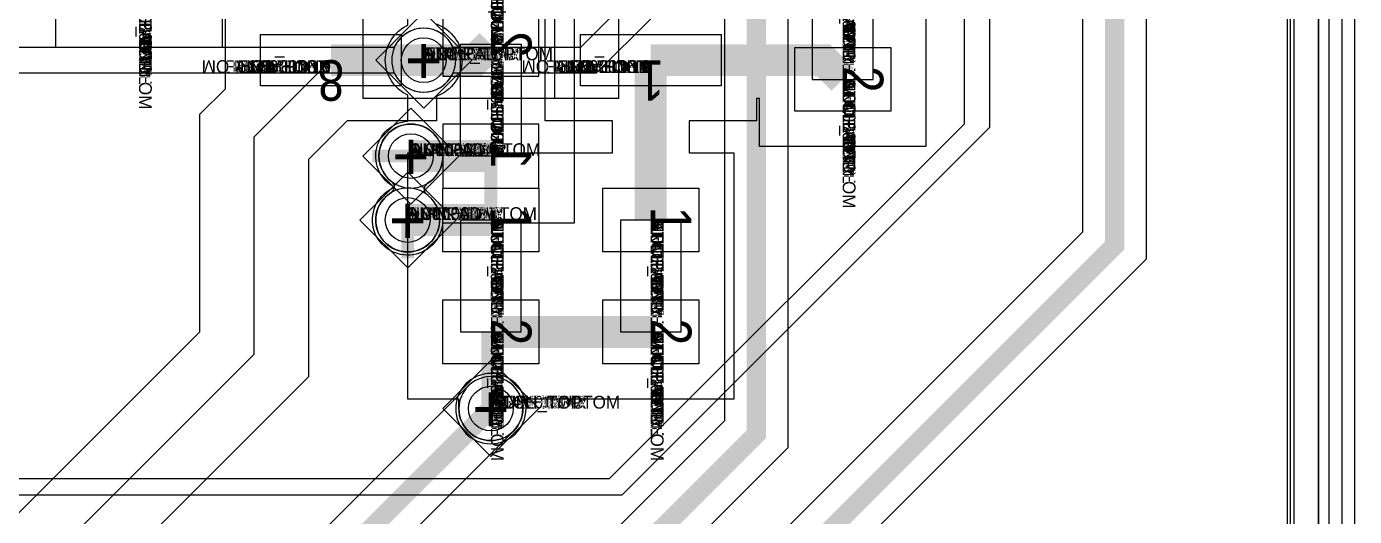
# Model space of a CAD drawing. Extents: x 0 to 323, y 0 to 320.
# Drawn here: x 170.75 to 191.51, y 165.67 to 173.33 of the extents above; entities that cross this region are included whole.
import ezdxf
from ezdxf.enums import TextEntityAlignment as Align

# ---------------------------------------------------------------- set-up
doc = ezdxf.new("R2010")
doc.units = 0
doc.header["$MEASUREMENT"] = 0
doc.layers.get('0').update_dxf_attribs({"linetype": 'CONTINUOUS'})
for name, color, linetype in [('BOARD_GEOMETRY_OUTLINE', 1, 'CONTINUOUS'), ('CDN_FIGURES', 7, 'CONTINUOUS'), ('ETCH_BOTTOM', 7, 'CONTINUOUS'), ('ETCH_GND', 3, 'CONTINUOUS'), ('ETCH_INT1', 4, 'CONTINUOUS'), ('ETCH_INT2', 5, 'CONTINUOUS'), ('ETCH_PWR', 6, 'CONTINUOUS'), ('ETCH_TOP', 2, 'CONTINUOUS'), ('MANUFACTURING_NCLEGEND-1-6', 8, 'CONTINUOUS'), ('PACKAGE_GEOMETRY_ASSEMBLY_TOP', 11, 'CONTINUOUS'), ('PACKAGE_GEOMETRY_PIN_NUMBER', 9, 'CONTINUOUS'), ('PACKAGE_KEEPIN_ALL', 12, 'CONTINUOUS')]:
    doc.layers.add(name, color=color, linetype=linetype)

# ---------------------------------------------------------------- blocks, each defined once
blk = doc.blocks.new('PAD_INFO')
for tag in ['SHAPE_TYPE', 'PAD_HEIGHT', 'PAD_LAYER', 'PAD_TYPE', 'PAD_WIDTH']:
    blk.add_attdef(tag, (0, 0), '', height=0.2)
at = {"flags": 2}
blk.add_attdef('CDN_TYPE', (0, 0), '', height=0.2, dxfattribs=at)
blk = doc.blocks.new('DRILL_INFO')
at = {"flags": 2}
blk.add_attdef('CDN_TYPE', (0, 0), '', height=0.2, dxfattribs=at)
for tag in ['FSHAPE', 'FCHAR', 'DRILL_HEIGHT', 'DIAMETER', 'PLATED', 'DRILL_WIDTH']:
    blk.add_attdef(tag, (0, 0), '', height=0.2)
blk = doc.blocks.new('VIA0700X0300')
at = {"layer": 'ETCH_BOTTOM'}
blk.add_circle((0, 0), 0.35, dxfattribs=at)
at = {"layer": 'ETCH_GND'}
blk.add_circle((0, 0), 0.35, dxfattribs=at)
at = {"layer": 'ETCH_INT1'}
blk.add_circle((0, 0), 0.35, dxfattribs=at)
at = {"layer": 'ETCH_INT2'}
blk.add_circle((0, 0), 0.35, dxfattribs=at)
at = {"layer": 'ETCH_PWR'}
blk.add_circle((0, 0), 0.35, dxfattribs=at)
at = {"layer": 'ETCH_TOP'}
blk.add_circle((0, 0), 0.35, dxfattribs=at)
ref = blk.add_blockref('PAD_INFO', (0, 0))
ref.add_attrib('PAD_LAYER', 'ETCH_TOP', (0, 0), dxfattribs={"height": 0.2})
ref.add_attrib('SHAPE_TYPE', 'NULL', (0, 0), dxfattribs={"height": 0.2})
ref.add_attrib('PAD_TYPE', 'ANTIPAD', (0, 0), dxfattribs={"height": 0.2})
ref.add_attrib('PAD_WIDTH', '0.000000', (0, 0), dxfattribs={"height": 0.2})
ref.add_attrib('PAD_HEIGHT', '0.000000', (0, 0), dxfattribs={"height": 0.2})
ref = blk.add_blockref('PAD_INFO', (0, 0))
ref.add_attrib('PAD_LAYER', 'ETCH_GND', (0, 0), dxfattribs={"height": 0.2})
ref.add_attrib('SHAPE_TYPE', 'NULL', (0, 0), dxfattribs={"height": 0.2})
ref.add_attrib('PAD_TYPE', 'ANTIPAD', (0, 0), dxfattribs={"height": 0.2})
ref.add_attrib('PAD_WIDTH', '0.000000', (0, 0), dxfattribs={"height": 0.2})
ref.add_attrib('PAD_HEIGHT', '0.000000', (0, 0), dxfattribs={"height": 0.2})
ref = blk.add_blockref('PAD_INFO', (0, 0))
ref.add_attrib('PAD_LAYER', 'ETCH_INT1', (0, 0), dxfattribs={"height": 0.2})
ref.add_attrib('SHAPE_TYPE', 'NULL', (0, 0), dxfattribs={"height": 0.2})
ref.add_attrib('PAD_TYPE', 'ANTIPAD', (0, 0), dxfattribs={"height": 0.2})
ref.add_attrib('PAD_WIDTH', '0.000000', (0, 0), dxfattribs={"height": 0.2})
ref.add_attrib('PAD_HEIGHT', '0.000000', (0, 0), dxfattribs={"height": 0.2})
ref = blk.add_blockref('PAD_INFO', (0, 0))
ref.add_attrib('PAD_LAYER', 'ETCH_INT2', (0, 0), dxfattribs={"height": 0.2})
ref.add_attrib('SHAPE_TYPE', 'NULL', (0, 0), dxfattribs={"height": 0.2})
ref.add_attrib('PAD_TYPE', 'ANTIPAD', (0, 0), dxfattribs={"height": 0.2})
ref.add_attrib('PAD_WIDTH', '0.000000', (0, 0), dxfattribs={"height": 0.2})
ref.add_attrib('PAD_HEIGHT', '0.000000', (0, 0), dxfattribs={"height": 0.2})
ref = blk.add_blockref('PAD_INFO', (0, 0))
ref.add_attrib('PAD_LAYER', 'ETCH_PWR', (0, 0), dxfattribs={"height": 0.2})
ref.add_attrib('SHAPE_TYPE', 'NULL', (0, 0), dxfattribs={"height": 0.2})
ref.add_attrib('PAD_TYPE', 'ANTIPAD', (0, 0), dxfattribs={"height": 0.2})
ref.add_attrib('PAD_WIDTH', '0.000000', (0, 0), dxfattribs={"height": 0.2})
ref.add_attrib('PAD_HEIGHT', '0.000000', (0, 0), dxfattribs={"height": 0.2})
ref = blk.add_blockref('PAD_INFO', (0, 0))
ref.add_attrib('PAD_LAYER', 'ETCH_BOTTOM', (0, 0), dxfattribs={"height": 0.2})
ref.add_attrib('SHAPE_TYPE', 'NULL', (0, 0), dxfattribs={"height": 0.2})
ref.add_attrib('PAD_TYPE', 'ANTIPAD', (0, 0), dxfattribs={"height": 0.2})
ref.add_attrib('PAD_WIDTH', '0.000000', (0, 0), dxfattribs={"height": 0.2})
ref.add_attrib('PAD_HEIGHT', '0.000000', (0, 0), dxfattribs={"height": 0.2})
ref = blk.add_blockref('PAD_INFO', (0, 0))
ref.add_attrib('PAD_LAYER', 'ETCH_TOP', (0, 0), dxfattribs={"height": 0.2})
ref.add_attrib('SHAPE_TYPE', 'NULL', (0, 0), dxfattribs={"height": 0.2})
ref.add_attrib('PAD_TYPE', 'THERMAL', (0, 0), dxfattribs={"height": 0.2})
ref.add_attrib('PAD_WIDTH', '0.000000', (0, 0), dxfattribs={"height": 0.2})
ref.add_attrib('PAD_HEIGHT', '0.000000', (0, 0), dxfattribs={"height": 0.2})
ref = blk.add_blockref('PAD_INFO', (0, 0))
ref.add_attrib('PAD_LAYER', 'ETCH_GND', (0, 0), dxfattribs={"height": 0.2})
ref.add_attrib('SHAPE_TYPE', 'NULL', (0, 0), dxfattribs={"height": 0.2})
ref.add_attrib('PAD_TYPE', 'THERMAL', (0, 0), dxfattribs={"height": 0.2})
ref.add_attrib('PAD_WIDTH', '0.000000', (0, 0), dxfattribs={"height": 0.2})
ref.add_attrib('PAD_HEIGHT', '0.000000', (0, 0), dxfattribs={"height": 0.2})
ref = blk.add_blockref('PAD_INFO', (0, 0))
ref.add_attrib('PAD_LAYER', 'ETCH_INT1', (0, 0), dxfattribs={"height": 0.2})
ref.add_attrib('SHAPE_TYPE', 'NULL', (0, 0), dxfattribs={"height": 0.2})
ref.add_attrib('PAD_TYPE', 'THERMAL', (0, 0), dxfattribs={"height": 0.2})
ref.add_attrib('PAD_WIDTH', '0.000000', (0, 0), dxfattribs={"height": 0.2})
ref.add_attrib('PAD_HEIGHT', '0.000000', (0, 0), dxfattribs={"height": 0.2})
ref = blk.add_blockref('PAD_INFO', (0, 0))
ref.add_attrib('PAD_LAYER', 'ETCH_INT2', (0, 0), dxfattribs={"height": 0.2})
ref.add_attrib('SHAPE_TYPE', 'NULL', (0, 0), dxfattribs={"height": 0.2})
ref.add_attrib('PAD_TYPE', 'THERMAL', (0, 0), dxfattribs={"height": 0.2})
ref.add_attrib('PAD_WIDTH', '0.000000', (0, 0), dxfattribs={"height": 0.2})
ref.add_attrib('PAD_HEIGHT', '0.000000', (0, 0), dxfattribs={"height": 0.2})
ref = blk.add_blockref('PAD_INFO', (0, 0))
ref.add_attrib('PAD_LAYER', 'ETCH_PWR', (0, 0), dxfattribs={"height": 0.2})
ref.add_attrib('SHAPE_TYPE', 'NULL', (0, 0), dxfattribs={"height": 0.2})
ref.add_attrib('PAD_TYPE', 'THERMAL', (0, 0), dxfattribs={"height": 0.2})
ref.add_attrib('PAD_WIDTH', '0.000000', (0, 0), dxfattribs={"height": 0.2})
ref.add_attrib('PAD_HEIGHT', '0.000000', (0, 0), dxfattribs={"height": 0.2})
ref = blk.add_blockref('PAD_INFO', (0, 0))
ref.add_attrib('PAD_LAYER', 'ETCH_BOTTOM', (0, 0), dxfattribs={"height": 0.2})
ref.add_attrib('SHAPE_TYPE', 'NULL', (0, 0), dxfattribs={"height": 0.2})
ref.add_attrib('PAD_TYPE', 'THERMAL', (0, 0), dxfattribs={"height": 0.2})
ref.add_attrib('PAD_WIDTH', '0.000000', (0, 0), dxfattribs={"height": 0.2})
ref.add_attrib('PAD_HEIGHT', '0.000000', (0, 0), dxfattribs={"height": 0.2})
ref = blk.add_blockref('PAD_INFO', (0, 0))
ref.add_attrib('PAD_LAYER', 'ETCH_TOP', (0, 0), dxfattribs={"height": 0.2})
ref.add_attrib('SHAPE_TYPE', 'CIRCLE', (0, 0), dxfattribs={"height": 0.2})
ref.add_attrib('PAD_TYPE', 'REGULAR', (0, 0), dxfattribs={"height": 0.2})
ref.add_attrib('PAD_WIDTH', '0.700000', (0, 0), dxfattribs={"height": 0.2})
ref.add_attrib('PAD_HEIGHT', '0.700000', (0, 0), dxfattribs={"height": 0.2})
ref = blk.add_blockref('PAD_INFO', (0, 0))
ref.add_attrib('PAD_LAYER', 'ETCH_GND', (0, 0), dxfattribs={"height": 0.2})
ref.add_attrib('SHAPE_TYPE', 'CIRCLE', (0, 0), dxfattribs={"height": 0.2})
ref.add_attrib('PAD_TYPE', 'REGULAR', (0, 0), dxfattribs={"height": 0.2})
ref.add_attrib('PAD_WIDTH', '0.700000', (0, 0), dxfattribs={"height": 0.2})
ref.add_attrib('PAD_HEIGHT', '0.700000', (0, 0), dxfattribs={"height": 0.2})
ref = blk.add_blockref('PAD_INFO', (0, 0))
ref.add_attrib('PAD_LAYER', 'ETCH_INT1', (0, 0), dxfattribs={"height": 0.2})
ref.add_attrib('SHAPE_TYPE', 'CIRCLE', (0, 0), dxfattribs={"height": 0.2})
ref.add_attrib('PAD_TYPE', 'REGULAR', (0, 0), dxfattribs={"height": 0.2})
ref.add_attrib('PAD_WIDTH', '0.700000', (0, 0), dxfattribs={"height": 0.2})
ref.add_attrib('PAD_HEIGHT', '0.700000', (0, 0), dxfattribs={"height": 0.2})
ref = blk.add_blockref('PAD_INFO', (0, 0))
ref.add_attrib('PAD_LAYER', 'ETCH_INT2', (0, 0), dxfattribs={"height": 0.2})
ref.add_attrib('SHAPE_TYPE', 'CIRCLE', (0, 0), dxfattribs={"height": 0.2})
ref.add_attrib('PAD_TYPE', 'REGULAR', (0, 0), dxfattribs={"height": 0.2})
ref.add_attrib('PAD_WIDTH', '0.700000', (0, 0), dxfattribs={"height": 0.2})
ref.add_attrib('PAD_HEIGHT', '0.700000', (0, 0), dxfattribs={"height": 0.2})
ref = blk.add_blockref('PAD_INFO', (0, 0))
ref.add_attrib('PAD_LAYER', 'ETCH_PWR', (0, 0), dxfattribs={"height": 0.2})
ref.add_attrib('SHAPE_TYPE', 'CIRCLE', (0, 0), dxfattribs={"height": 0.2})
ref.add_attrib('PAD_TYPE', 'REGULAR', (0, 0), dxfattribs={"height": 0.2})
ref.add_attrib('PAD_WIDTH', '0.700000', (0, 0), dxfattribs={"height": 0.2})
ref.add_attrib('PAD_HEIGHT', '0.700000', (0, 0), dxfattribs={"height": 0.2})
ref = blk.add_blockref('PAD_INFO', (0, 0))
ref.add_attrib('PAD_LAYER', 'ETCH_BOTTOM', (0, 0), dxfattribs={"height": 0.2})
ref.add_attrib('SHAPE_TYPE', 'CIRCLE', (0, 0), dxfattribs={"height": 0.2})
ref.add_attrib('PAD_TYPE', 'REGULAR', (0, 0), dxfattribs={"height": 0.2})
ref.add_attrib('PAD_WIDTH', '0.700000', (0, 0), dxfattribs={"height": 0.2})
ref.add_attrib('PAD_HEIGHT', '0.700000', (0, 0), dxfattribs={"height": 0.2})
ref = blk.add_blockref('DRILL_INFO', (0, 0))
ref.add_attrib('DIAMETER', '0.300000', (0, 0), dxfattribs={"height": 0.2})
ref.add_attrib('PLATED', 'PLATED', (0, 0), dxfattribs={"height": 0.2})
ref.add_attrib('FSHAPE', 'DIAMOND', (0, 0), dxfattribs={"height": 0.2})
ref.add_attrib('FCHAR', '+', (0, 0), dxfattribs={"height": 0.2})
ref.add_attrib('DRILL_WIDTH', '1.500000', (0, 0), dxfattribs={"height": 0.2})
ref.add_attrib('DRILL_HEIGHT', '1.500000', (0, 0), dxfattribs={"height": 0.2})
for tag in ['CDN_TYPE', 'PIN']:
    blk.add_attdef(tag, (0, 0), '', height=0.2)
at = {"flags": 2}
for tag in ['PSTKNAME', 'BBV']:
    blk.add_attdef(tag, (0, 0), '', height=0.2, dxfattribs=at)
blk = doc.blocks.new('FIGURE_DIAMOND')
at = {"layer": 'CDN_FIGURES'}
blk.add_lwpolyline([(-0.5, 0), (0, 0.5), (0.5, 0), (0, -0.5)], close=True, dxfattribs=at)
blk = doc.blocks.new('RC2200X0800TS')
at = {"layer": 'ETCH_TOP'}
blk.add_lwpolyline([(-1.1, -0.4), (-1.1, 0.4), (1.1, 0.4), (1.1, -0.4)], close=True, dxfattribs=at)
ref = blk.add_blockref('PAD_INFO', (0, 0))
ref.add_attrib('PAD_LAYER', 'ETCH_TOP', (0, 0), dxfattribs={"height": 0.2})
ref.add_attrib('SHAPE_TYPE', 'NULL', (0, 0), dxfattribs={"height": 0.2})
ref.add_attrib('PAD_TYPE', 'ANTIPAD', (0, 0), dxfattribs={"height": 0.2})
ref.add_attrib('PAD_WIDTH', '0.000000', (0, 0), dxfattribs={"height": 0.2})
ref.add_attrib('PAD_HEIGHT', '0.000000', (0, 0), dxfattribs={"height": 0.2})
ref = blk.add_blockref('PAD_INFO', (0, 0))
ref.add_attrib('PAD_LAYER', 'ETCH_GND', (0, 0), dxfattribs={"height": 0.2})
ref.add_attrib('SHAPE_TYPE', 'NULL', (0, 0), dxfattribs={"height": 0.2})
ref.add_attrib('PAD_TYPE', 'ANTIPAD', (0, 0), dxfattribs={"height": 0.2})
ref.add_attrib('PAD_WIDTH', '0.000000', (0, 0), dxfattribs={"height": 0.2})
ref.add_attrib('PAD_HEIGHT', '0.000000', (0, 0), dxfattribs={"height": 0.2})
ref = blk.add_blockref('PAD_INFO', (0, 0))
ref.add_attrib('PAD_LAYER', 'ETCH_INT1', (0, 0), dxfattribs={"height": 0.2})
ref.add_attrib('SHAPE_TYPE', 'NULL', (0, 0), dxfattribs={"height": 0.2})
ref.add_attrib('PAD_TYPE', 'ANTIPAD', (0, 0), dxfattribs={"height": 0.2})
ref.add_attrib('PAD_WIDTH', '0.000000', (0, 0), dxfattribs={"height": 0.2})
ref.add_attrib('PAD_HEIGHT', '0.000000', (0, 0), dxfattribs={"height": 0.2})
ref = blk.add_blockref('PAD_INFO', (0, 0))
ref.add_attrib('PAD_LAYER', 'ETCH_INT2', (0, 0), dxfattribs={"height": 0.2})
ref.add_attrib('SHAPE_TYPE', 'NULL', (0, 0), dxfattribs={"height": 0.2})
ref.add_attrib('PAD_TYPE', 'ANTIPAD', (0, 0), dxfattribs={"height": 0.2})
ref.add_attrib('PAD_WIDTH', '0.000000', (0, 0), dxfattribs={"height": 0.2})
ref.add_attrib('PAD_HEIGHT', '0.000000', (0, 0), dxfattribs={"height": 0.2})
ref = blk.add_blockref('PAD_INFO', (0, 0))
ref.add_attrib('PAD_LAYER', 'ETCH_PWR', (0, 0), dxfattribs={"height": 0.2})
ref.add_attrib('SHAPE_TYPE', 'NULL', (0, 0), dxfattribs={"height": 0.2})
ref.add_attrib('PAD_TYPE', 'ANTIPAD', (0, 0), dxfattribs={"height": 0.2})
ref.add_attrib('PAD_WIDTH', '0.000000', (0, 0), dxfattribs={"height": 0.2})
ref.add_attrib('PAD_HEIGHT', '0.000000', (0, 0), dxfattribs={"height": 0.2})
ref = blk.add_blockref('PAD_INFO', (0, 0))
ref.add_attrib('PAD_LAYER', 'ETCH_BOTTOM', (0, 0), dxfattribs={"height": 0.2})
ref.add_attrib('SHAPE_TYPE', 'NULL', (0, 0), dxfattribs={"height": 0.2})
ref.add_attrib('PAD_TYPE', 'ANTIPAD', (0, 0), dxfattribs={"height": 0.2})
ref.add_attrib('PAD_WIDTH', '0.000000', (0, 0), dxfattribs={"height": 0.2})
ref.add_attrib('PAD_HEIGHT', '0.000000', (0, 0), dxfattribs={"height": 0.2})
ref = blk.add_blockref('PAD_INFO', (0, 0))
ref.add_attrib('PAD_LAYER', 'ETCH_TOP', (0, 0), dxfattribs={"height": 0.2})
ref.add_attrib('SHAPE_TYPE', 'NULL', (0, 0), dxfattribs={"height": 0.2})
ref.add_attrib('PAD_TYPE', 'THERMAL', (0, 0), dxfattribs={"height": 0.2})
ref.add_attrib('PAD_WIDTH', '0.000000', (0, 0), dxfattribs={"height": 0.2})
ref.add_attrib('PAD_HEIGHT', '0.000000', (0, 0), dxfattribs={"height": 0.2})
ref = blk.add_blockref('PAD_INFO', (0, 0))
ref.add_attrib('PAD_LAYER', 'ETCH_GND', (0, 0), dxfattribs={"height": 0.2})
ref.add_attrib('SHAPE_TYPE', 'NULL', (0, 0), dxfattribs={"height": 0.2})
ref.add_attrib('PAD_TYPE', 'THERMAL', (0, 0), dxfattribs={"height": 0.2})
ref.add_attrib('PAD_WIDTH', '0.000000', (0, 0), dxfattribs={"height": 0.2})
ref.add_attrib('PAD_HEIGHT', '0.000000', (0, 0), dxfattribs={"height": 0.2})
ref = blk.add_blockref('PAD_INFO', (0, 0))
ref.add_attrib('PAD_LAYER', 'ETCH_INT1', (0, 0), dxfattribs={"height": 0.2})
ref.add_attrib('SHAPE_TYPE', 'NULL', (0, 0), dxfattribs={"height": 0.2})
ref.add_attrib('PAD_TYPE', 'THERMAL', (0, 0), dxfattribs={"height": 0.2})
ref.add_attrib('PAD_WIDTH', '0.000000', (0, 0), dxfattribs={"height": 0.2})
ref.add_attrib('PAD_HEIGHT', '0.000000', (0, 0), dxfattribs={"height": 0.2})
ref = blk.add_blockref('PAD_INFO', (0, 0))
ref.add_attrib('PAD_LAYER', 'ETCH_INT2', (0, 0), dxfattribs={"height": 0.2})
ref.add_attrib('SHAPE_TYPE', 'NULL', (0, 0), dxfattribs={"height": 0.2})
ref.add_attrib('PAD_TYPE', 'THERMAL', (0, 0), dxfattribs={"height": 0.2})
ref.add_attrib('PAD_WIDTH', '0.000000', (0, 0), dxfattribs={"height": 0.2})
ref.add_attrib('PAD_HEIGHT', '0.000000', (0, 0), dxfattribs={"height": 0.2})
ref = blk.add_blockref('PAD_INFO', (0, 0))
ref.add_attrib('PAD_LAYER', 'ETCH_PWR', (0, 0), dxfattribs={"height": 0.2})
ref.add_attrib('SHAPE_TYPE', 'NULL', (0, 0), dxfattribs={"height": 0.2})
ref.add_attrib('PAD_TYPE', 'THERMAL', (0, 0), dxfattribs={"height": 0.2})
ref.add_attrib('PAD_WIDTH', '0.000000', (0, 0), dxfattribs={"height": 0.2})
ref.add_attrib('PAD_HEIGHT', '0.000000', (0, 0), dxfattribs={"height": 0.2})
ref = blk.add_blockref('PAD_INFO', (0, 0))
ref.add_attrib('PAD_LAYER', 'ETCH_BOTTOM', (0, 0), dxfattribs={"height": 0.2})
ref.add_attrib('SHAPE_TYPE', 'NULL', (0, 0), dxfattribs={"height": 0.2})
ref.add_attrib('PAD_TYPE', 'THERMAL', (0, 0), dxfattribs={"height": 0.2})
ref.add_attrib('PAD_WIDTH', '0.000000', (0, 0), dxfattribs={"height": 0.2})
ref.add_attrib('PAD_HEIGHT', '0.000000', (0, 0), dxfattribs={"height": 0.2})
ref = blk.add_blockref('PAD_INFO', (0, 0))
ref.add_attrib('PAD_LAYER', 'ETCH_TOP', (0, 0), dxfattribs={"height": 0.2})
ref.add_attrib('SHAPE_TYPE', 'RECTANGLE', (0, 0), dxfattribs={"height": 0.2})
ref.add_attrib('PAD_TYPE', 'REGULAR', (0, 0), dxfattribs={"height": 0.2})
ref.add_attrib('PAD_WIDTH', '2.200000', (0, 0), dxfattribs={"height": 0.2})
ref.add_attrib('PAD_HEIGHT', '0.800000', (0, 0), dxfattribs={"height": 0.2})
ref = blk.add_blockref('PAD_INFO', (0, 0))
ref.add_attrib('PAD_LAYER', 'ETCH_GND', (0, 0), dxfattribs={"height": 0.2})
ref.add_attrib('SHAPE_TYPE', 'NULL', (0, 0), dxfattribs={"height": 0.2})
ref.add_attrib('PAD_TYPE', 'REGULAR', (0, 0), dxfattribs={"height": 0.2})
ref.add_attrib('PAD_WIDTH', '0.000000', (0, 0), dxfattribs={"height": 0.2})
ref.add_attrib('PAD_HEIGHT', '0.000000', (0, 0), dxfattribs={"height": 0.2})
ref = blk.add_blockref('PAD_INFO', (0, 0))
ref.add_attrib('PAD_LAYER', 'ETCH_INT1', (0, 0), dxfattribs={"height": 0.2})
ref.add_attrib('SHAPE_TYPE', 'NULL', (0, 0), dxfattribs={"height": 0.2})
ref.add_attrib('PAD_TYPE', 'REGULAR', (0, 0), dxfattribs={"height": 0.2})
ref.add_attrib('PAD_WIDTH', '0.000000', (0, 0), dxfattribs={"height": 0.2})
ref.add_attrib('PAD_HEIGHT', '0.000000', (0, 0), dxfattribs={"height": 0.2})
ref = blk.add_blockref('PAD_INFO', (0, 0))
ref.add_attrib('PAD_LAYER', 'ETCH_INT2', (0, 0), dxfattribs={"height": 0.2})
ref.add_attrib('SHAPE_TYPE', 'NULL', (0, 0), dxfattribs={"height": 0.2})
ref.add_attrib('PAD_TYPE', 'REGULAR', (0, 0), dxfattribs={"height": 0.2})
ref.add_attrib('PAD_WIDTH', '0.000000', (0, 0), dxfattribs={"height": 0.2})
ref.add_attrib('PAD_HEIGHT', '0.000000', (0, 0), dxfattribs={"height": 0.2})
ref = blk.add_blockref('PAD_INFO', (0, 0))
ref.add_attrib('PAD_LAYER', 'ETCH_PWR', (0, 0), dxfattribs={"height": 0.2})
ref.add_attrib('SHAPE_TYPE', 'NULL', (0, 0), dxfattribs={"height": 0.2})
ref.add_attrib('PAD_TYPE', 'REGULAR', (0, 0), dxfattribs={"height": 0.2})
ref.add_attrib('PAD_WIDTH', '0.000000', (0, 0), dxfattribs={"height": 0.2})
ref.add_attrib('PAD_HEIGHT', '0.000000', (0, 0), dxfattribs={"height": 0.2})
ref = blk.add_blockref('PAD_INFO', (0, 0))
ref.add_attrib('PAD_LAYER', 'ETCH_BOTTOM', (0, 0), dxfattribs={"height": 0.2})
ref.add_attrib('SHAPE_TYPE', 'NULL', (0, 0), dxfattribs={"height": 0.2})
ref.add_attrib('PAD_TYPE', 'REGULAR', (0, 0), dxfattribs={"height": 0.2})
ref.add_attrib('PAD_WIDTH', '0.000000', (0, 0), dxfattribs={"height": 0.2})
ref.add_attrib('PAD_HEIGHT', '0.000000', (0, 0), dxfattribs={"height": 0.2})
ref = blk.add_blockref('DRILL_INFO', (0, 0))
ref.add_attrib('DIAMETER', '0.000000', (0, 0), dxfattribs={"height": 0.2})
ref.add_attrib('PLATED', 'PLATED', (0, 0), dxfattribs={"height": 0.2})
ref.add_attrib('FSHAPE', 'NULL', (0, 0), dxfattribs={"height": 0.2})
ref.add_attrib('DRILL_WIDTH', '0.000000', (0, 0), dxfattribs={"height": 0.2})
ref.add_attrib('DRILL_HEIGHT', '0.000000', (0, 0), dxfattribs={"height": 0.2})
for tag in ['CDN_TYPE', 'PIN']:
    blk.add_attdef(tag, (0, 0), '', height=0.2)
at = {"flags": 2}
for tag in ['PSTKNAME', 'BBV']:
    blk.add_attdef(tag, (0, 0), '', height=0.2, dxfattribs=at)
blk = doc.blocks.new('F25')
at = {"layer": 'PACKAGE_GEOMETRY_ASSEMBLY_TOP'}
blk.add_lwpolyline([(0.5, -4.405), (4.5, -4.405), (4.5, 0.595), (0.5, 0.595)], close=True, dxfattribs=at)
blk.add_lwpolyline([(1.5, 0.595), (1.5, -4.405)], dxfattribs=at)
at = {"layer": 'ETCH_TOP'}
ref = blk.add_blockref('RC2200X0800TS', (0, 0), dxfattribs=at)
ref.add_attrib('CDN_TYPE', 'PIN', (0, 0), dxfattribs={"height": 0.2})
ref.add_attrib('PIN', '1', (0, 0), dxfattribs={"height": 0.2})
ref = blk.add_blockref('RC2200X0800TS', (5, 0), dxfattribs=at)
ref.add_attrib('CDN_TYPE', 'PIN', (0, 0), dxfattribs={"height": 0.2})
ref.add_attrib('PIN', '8', (0, 0), dxfattribs={"height": 0.2})
ref = blk.add_blockref('RC2200X0800TS', (0, -1.27), dxfattribs=at)
ref.add_attrib('CDN_TYPE', 'PIN', (0, 0), dxfattribs={"height": 0.2})
ref.add_attrib('PIN', '2', (0, 0), dxfattribs={"height": 0.2})
ref = blk.add_blockref('RC2200X0800TS', (0, -2.54), dxfattribs=at)
ref.add_attrib('CDN_TYPE', 'PIN', (0, 0), dxfattribs={"height": 0.2})
ref.add_attrib('PIN', '3', (0, 0), dxfattribs={"height": 0.2})
ref = blk.add_blockref('RC2200X0800TS', (0, -3.81), dxfattribs=at)
ref.add_attrib('CDN_TYPE', 'PIN', (0, 0), dxfattribs={"height": 0.2})
ref.add_attrib('PIN', '4', (0, 0), dxfattribs={"height": 0.2})
ref = blk.add_blockref('RC2200X0800TS', (5, -3.81), dxfattribs=at)
ref.add_attrib('CDN_TYPE', 'PIN', (0, 0), dxfattribs={"height": 0.2})
ref.add_attrib('PIN', '5', (0, 0), dxfattribs={"height": 0.2})
ref = blk.add_blockref('RC2200X0800TS', (5, -2.54), dxfattribs=at)
ref.add_attrib('CDN_TYPE', 'PIN', (0, 0), dxfattribs={"height": 0.2})
ref.add_attrib('PIN', '6', (0, 0), dxfattribs={"height": 0.2})
ref = blk.add_blockref('RC2200X0800TS', (5, -1.27), dxfattribs=at)
ref.add_attrib('CDN_TYPE', 'PIN', (0, 0), dxfattribs={"height": 0.2})
ref.add_attrib('PIN', '7', (0, 0), dxfattribs={"height": 0.2})
at = {"flags": 2}
for tag in ['SYMBOL_TYPE', 'CDN_TYPE', 'REFDES']:
    blk.add_attdef(tag, (0, 0), '', height=0.2, dxfattribs=at)
blk = doc.blocks.new('RC1000X1500TS')
at = {"layer": 'ETCH_TOP'}
blk.add_lwpolyline([(-0.5, -0.75), (-0.5, 0.75), (0.5, 0.75), (0.5, -0.75)], close=True, dxfattribs=at)
ref = blk.add_blockref('PAD_INFO', (0, 0))
ref.add_attrib('PAD_LAYER', 'ETCH_TOP', (0, 0), dxfattribs={"height": 0.2})
ref.add_attrib('SHAPE_TYPE', 'NULL', (0, 0), dxfattribs={"height": 0.2})
ref.add_attrib('PAD_TYPE', 'ANTIPAD', (0, 0), dxfattribs={"height": 0.2})
ref.add_attrib('PAD_WIDTH', '0.000000', (0, 0), dxfattribs={"height": 0.2})
ref.add_attrib('PAD_HEIGHT', '0.000000', (0, 0), dxfattribs={"height": 0.2})
ref = blk.add_blockref('PAD_INFO', (0, 0))
ref.add_attrib('PAD_LAYER', 'ETCH_GND', (0, 0), dxfattribs={"height": 0.2})
ref.add_attrib('SHAPE_TYPE', 'NULL', (0, 0), dxfattribs={"height": 0.2})
ref.add_attrib('PAD_TYPE', 'ANTIPAD', (0, 0), dxfattribs={"height": 0.2})
ref.add_attrib('PAD_WIDTH', '0.000000', (0, 0), dxfattribs={"height": 0.2})
ref.add_attrib('PAD_HEIGHT', '0.000000', (0, 0), dxfattribs={"height": 0.2})
ref = blk.add_blockref('PAD_INFO', (0, 0))
ref.add_attrib('PAD_LAYER', 'ETCH_INT1', (0, 0), dxfattribs={"height": 0.2})
ref.add_attrib('SHAPE_TYPE', 'NULL', (0, 0), dxfattribs={"height": 0.2})
ref.add_attrib('PAD_TYPE', 'ANTIPAD', (0, 0), dxfattribs={"height": 0.2})
ref.add_attrib('PAD_WIDTH', '0.000000', (0, 0), dxfattribs={"height": 0.2})
ref.add_attrib('PAD_HEIGHT', '0.000000', (0, 0), dxfattribs={"height": 0.2})
ref = blk.add_blockref('PAD_INFO', (0, 0))
ref.add_attrib('PAD_LAYER', 'ETCH_INT2', (0, 0), dxfattribs={"height": 0.2})
ref.add_attrib('SHAPE_TYPE', 'NULL', (0, 0), dxfattribs={"height": 0.2})
ref.add_attrib('PAD_TYPE', 'ANTIPAD', (0, 0), dxfattribs={"height": 0.2})
ref.add_attrib('PAD_WIDTH', '0.000000', (0, 0), dxfattribs={"height": 0.2})
ref.add_attrib('PAD_HEIGHT', '0.000000', (0, 0), dxfattribs={"height": 0.2})
ref = blk.add_blockref('PAD_INFO', (0, 0))
ref.add_attrib('PAD_LAYER', 'ETCH_PWR', (0, 0), dxfattribs={"height": 0.2})
ref.add_attrib('SHAPE_TYPE', 'NULL', (0, 0), dxfattribs={"height": 0.2})
ref.add_attrib('PAD_TYPE', 'ANTIPAD', (0, 0), dxfattribs={"height": 0.2})
ref.add_attrib('PAD_WIDTH', '0.000000', (0, 0), dxfattribs={"height": 0.2})
ref.add_attrib('PAD_HEIGHT', '0.000000', (0, 0), dxfattribs={"height": 0.2})
ref = blk.add_blockref('PAD_INFO', (0, 0))
ref.add_attrib('PAD_LAYER', 'ETCH_BOTTOM', (0, 0), dxfattribs={"height": 0.2})
ref.add_attrib('SHAPE_TYPE', 'NULL', (0, 0), dxfattribs={"height": 0.2})
ref.add_attrib('PAD_TYPE', 'ANTIPAD', (0, 0), dxfattribs={"height": 0.2})
ref.add_attrib('PAD_WIDTH', '0.000000', (0, 0), dxfattribs={"height": 0.2})
ref.add_attrib('PAD_HEIGHT', '0.000000', (0, 0), dxfattribs={"height": 0.2})
ref = blk.add_blockref('PAD_INFO', (0, 0))
ref.add_attrib('PAD_LAYER', 'ETCH_TOP', (0, 0), dxfattribs={"height": 0.2})
ref.add_attrib('SHAPE_TYPE', 'NULL', (0, 0), dxfattribs={"height": 0.2})
ref.add_attrib('PAD_TYPE', 'THERMAL', (0, 0), dxfattribs={"height": 0.2})
ref.add_attrib('PAD_WIDTH', '0.000000', (0, 0), dxfattribs={"height": 0.2})
ref.add_attrib('PAD_HEIGHT', '0.000000', (0, 0), dxfattribs={"height": 0.2})
ref = blk.add_blockref('PAD_INFO', (0, 0))
ref.add_attrib('PAD_LAYER', 'ETCH_GND', (0, 0), dxfattribs={"height": 0.2})
ref.add_attrib('SHAPE_TYPE', 'NULL', (0, 0), dxfattribs={"height": 0.2})
ref.add_attrib('PAD_TYPE', 'THERMAL', (0, 0), dxfattribs={"height": 0.2})
ref.add_attrib('PAD_WIDTH', '0.000000', (0, 0), dxfattribs={"height": 0.2})
ref.add_attrib('PAD_HEIGHT', '0.000000', (0, 0), dxfattribs={"height": 0.2})
ref = blk.add_blockref('PAD_INFO', (0, 0))
ref.add_attrib('PAD_LAYER', 'ETCH_INT1', (0, 0), dxfattribs={"height": 0.2})
ref.add_attrib('SHAPE_TYPE', 'NULL', (0, 0), dxfattribs={"height": 0.2})
ref.add_attrib('PAD_TYPE', 'THERMAL', (0, 0), dxfattribs={"height": 0.2})
ref.add_attrib('PAD_WIDTH', '0.000000', (0, 0), dxfattribs={"height": 0.2})
ref.add_attrib('PAD_HEIGHT', '0.000000', (0, 0), dxfattribs={"height": 0.2})
ref = blk.add_blockref('PAD_INFO', (0, 0))
ref.add_attrib('PAD_LAYER', 'ETCH_INT2', (0, 0), dxfattribs={"height": 0.2})
ref.add_attrib('SHAPE_TYPE', 'NULL', (0, 0), dxfattribs={"height": 0.2})
ref.add_attrib('PAD_TYPE', 'THERMAL', (0, 0), dxfattribs={"height": 0.2})
ref.add_attrib('PAD_WIDTH', '0.000000', (0, 0), dxfattribs={"height": 0.2})
ref.add_attrib('PAD_HEIGHT', '0.000000', (0, 0), dxfattribs={"height": 0.2})
ref = blk.add_blockref('PAD_INFO', (0, 0))
ref.add_attrib('PAD_LAYER', 'ETCH_PWR', (0, 0), dxfattribs={"height": 0.2})
ref.add_attrib('SHAPE_TYPE', 'NULL', (0, 0), dxfattribs={"height": 0.2})
ref.add_attrib('PAD_TYPE', 'THERMAL', (0, 0), dxfattribs={"height": 0.2})
ref.add_attrib('PAD_WIDTH', '0.000000', (0, 0), dxfattribs={"height": 0.2})
ref.add_attrib('PAD_HEIGHT', '0.000000', (0, 0), dxfattribs={"height": 0.2})
ref = blk.add_blockref('PAD_INFO', (0, 0))
ref.add_attrib('PAD_LAYER', 'ETCH_BOTTOM', (0, 0), dxfattribs={"height": 0.2})
ref.add_attrib('SHAPE_TYPE', 'NULL', (0, 0), dxfattribs={"height": 0.2})
ref.add_attrib('PAD_TYPE', 'THERMAL', (0, 0), dxfattribs={"height": 0.2})
ref.add_attrib('PAD_WIDTH', '0.000000', (0, 0), dxfattribs={"height": 0.2})
ref.add_attrib('PAD_HEIGHT', '0.000000', (0, 0), dxfattribs={"height": 0.2})
ref = blk.add_blockref('PAD_INFO', (0, 0))
ref.add_attrib('PAD_LAYER', 'ETCH_GND', (0, 0), dxfattribs={"height": 0.2})
ref.add_attrib('SHAPE_TYPE', 'NULL', (0, 0), dxfattribs={"height": 0.2})
ref.add_attrib('PAD_TYPE', 'REGULAR', (0, 0), dxfattribs={"height": 0.2})
ref.add_attrib('PAD_WIDTH', '0.000000', (0, 0), dxfattribs={"height": 0.2})
ref.add_attrib('PAD_HEIGHT', '0.000000', (0, 0), dxfattribs={"height": 0.2})
ref = blk.add_blockref('PAD_INFO', (0, 0))
ref.add_attrib('PAD_LAYER', 'ETCH_INT1', (0, 0), dxfattribs={"height": 0.2})
ref.add_attrib('SHAPE_TYPE', 'NULL', (0, 0), dxfattribs={"height": 0.2})
ref.add_attrib('PAD_TYPE', 'REGULAR', (0, 0), dxfattribs={"height": 0.2})
ref.add_attrib('PAD_WIDTH', '0.000000', (0, 0), dxfattribs={"height": 0.2})
ref.add_attrib('PAD_HEIGHT', '0.000000', (0, 0), dxfattribs={"height": 0.2})
ref = blk.add_blockref('PAD_INFO', (0, 0))
ref.add_attrib('PAD_LAYER', 'ETCH_INT2', (0, 0), dxfattribs={"height": 0.2})
ref.add_attrib('SHAPE_TYPE', 'NULL', (0, 0), dxfattribs={"height": 0.2})
ref.add_attrib('PAD_TYPE', 'REGULAR', (0, 0), dxfattribs={"height": 0.2})
ref.add_attrib('PAD_WIDTH', '0.000000', (0, 0), dxfattribs={"height": 0.2})
ref.add_attrib('PAD_HEIGHT', '0.000000', (0, 0), dxfattribs={"height": 0.2})
ref = blk.add_blockref('PAD_INFO', (0, 0))
ref.add_attrib('PAD_LAYER', 'ETCH_PWR', (0, 0), dxfattribs={"height": 0.2})
ref.add_attrib('SHAPE_TYPE', 'NULL', (0, 0), dxfattribs={"height": 0.2})
ref.add_attrib('PAD_TYPE', 'REGULAR', (0, 0), dxfattribs={"height": 0.2})
ref.add_attrib('PAD_WIDTH', '0.000000', (0, 0), dxfattribs={"height": 0.2})
ref.add_attrib('PAD_HEIGHT', '0.000000', (0, 0), dxfattribs={"height": 0.2})
ref = blk.add_blockref('PAD_INFO', (0, 0))
ref.add_attrib('PAD_LAYER', 'ETCH_BOTTOM', (0, 0), dxfattribs={"height": 0.2})
ref.add_attrib('SHAPE_TYPE', 'NULL', (0, 0), dxfattribs={"height": 0.2})
ref.add_attrib('PAD_TYPE', 'REGULAR', (0, 0), dxfattribs={"height": 0.2})
ref.add_attrib('PAD_WIDTH', '0.000000', (0, 0), dxfattribs={"height": 0.2})
ref.add_attrib('PAD_HEIGHT', '0.000000', (0, 0), dxfattribs={"height": 0.2})
ref = blk.add_blockref('DRILL_INFO', (0, 0))
ref.add_attrib('DIAMETER', '0.000000', (0, 0), dxfattribs={"height": 0.2})
ref.add_attrib('PLATED', 'PLATED', (0, 0), dxfattribs={"height": 0.2})
ref.add_attrib('FSHAPE', 'NULL', (0, 0), dxfattribs={"height": 0.2})
ref.add_attrib('DRILL_WIDTH', '0.000000', (0, 0), dxfattribs={"height": 0.2})
ref.add_attrib('DRILL_HEIGHT', '0.000000', (0, 0), dxfattribs={"height": 0.2})
ref = blk.add_blockref('PAD_INFO', (0, 0))
ref.add_attrib('PAD_LAYER', 'ETCH_TOP', (0, 0), dxfattribs={"height": 0.2})
ref.add_attrib('SHAPE_TYPE', 'RECTANGLE', (0, 0), dxfattribs={"height": 0.2})
ref.add_attrib('PAD_TYPE', 'REGULAR', (0, 0), dxfattribs={"height": 0.2})
ref.add_attrib('PAD_WIDTH', '1.000000', (0, 0), dxfattribs={"height": 0.2})
ref.add_attrib('PAD_HEIGHT', '1.500000', (0, 0), dxfattribs={"height": 0.2})
for tag in ['CDN_TYPE', 'PIN']:
    blk.add_attdef(tag, (0, 0), '', height=0.2)
at = {"flags": 2}
for tag in ['PSTKNAME', 'BBV']:
    blk.add_attdef(tag, (0, 0), '', height=0.2, dxfattribs=at)
blk = doc.blocks.new('F56')
at = {"layer": 'PACKAGE_GEOMETRY_ASSEMBLY_TOP'}
blk.add_lwpolyline([(0, -0.475), (1.75, -0.475), (1.75, 0.475), (0, 0.475)], close=True, dxfattribs=at)
at = {"layer": 'ETCH_TOP'}
ref = blk.add_blockref('RC1000X1500TS', (0, 0), dxfattribs=at)
ref.add_attrib('CDN_TYPE', 'PIN', (0, 0), dxfattribs={"height": 0.2})
ref.add_attrib('PIN', '1', (0, 0), dxfattribs={"height": 0.2})
ref = blk.add_blockref('RC1000X1500TS', (1.75, 0), dxfattribs=at)
ref.add_attrib('CDN_TYPE', 'PIN', (0, 0), dxfattribs={"height": 0.2})
ref.add_attrib('PIN', '2', (0, 0), dxfattribs={"height": 0.2})
at = {"flags": 2}
for tag in ['SYMBOL_TYPE', 'CDN_TYPE', 'REFDES']:
    blk.add_attdef(tag, (0, 0), '', height=0.2, dxfattribs=at)

msp = doc.modelspace()

# ---------------------------------------------------------------- linework, layer by layer
at = {"layer": 'BOARD_GEOMETRY_OUTLINE'}
msp.add_lwpolyline([(1.513, 154.805), (1.513, 272.805), (191.513, 272.805), (191.513, 154.805)], close=True, dxfattribs=at)
at = {"layer": 'ETCH_BOTTOM'}
msp.add_lwpolyline([(2.453, 155.555), (2.453, 271.875), (190.943, 271.875), (190.943, 155.555), (176.033, 155.555), (176.033, 158.165), (150.373, 158.165), (150.373, 155.555)], close=True, dxfattribs=at)
for points in [[(177.26, 170.255, -1.788426), (176.51, 170.817, -0.74964), (176.713, 171.853), (176.713, 172.26, -0.641614), (176.713, 173.351), (176.713, 174.106), (179.313, 174.106), (179.313, 170.255)], [(178.563, 167.355, 1), (177.463, 167.355, 1)]]:
    msp.add_lwpolyline(points, format="xyb", close=True, dxfattribs=at)
for points in [[(176.963, 172.805, 0.5, 0.5, 0), (177.763, 172.805, 0.5, 0.5, 0), (178.013, 173.055, 0.5, 0.5, 0)], [(178.013, 171.305, 0.5, 0.5, 0), (176.763, 171.305, 0.5, 0.5, 0)], [(176.162, 171.305, 0.2, 0.2, 0), (176.763, 171.305, 0.2, 0.2, 0)], [(178.013, 170.205, 0.2, 0.2, 0), (178.013, 171.305, 0.2, 0.2, 0)], [(176.713, 169.705, 0.2, 0.2, 0), (176.713, 170.305, 0.2, 0.2, 0)]]:
    msp.add_lwpolyline(points, format="xyseb", dxfattribs=at)
at = {"layer": 'ETCH_GND'}
msp.add_lwpolyline([(150.123, 155.155), (2.013, 155.155), (2.013, 272.255), (191.113, 272.255), (191.113, 155.155), (176.083, 155.155), (176.083, 158.385), (150.123, 158.385)], close=True, dxfattribs=at)
for points in [[(177.463, 172.805, 1), (176.463, 172.805, 1)], [(178.513, 167.355, 1), (177.513, 167.355, 1)]]:
    msp.add_lwpolyline(points, format="xyb", close=True, dxfattribs=at)
at = {"layer": 'ETCH_INT1'}
for points, format in [([(190.563, 272.305), (190.563, 155.505), (176.083, 155.505), (176.083, 158.385), (169.75, 158.385), (178.366, 167.002, 1), (177.659, 167.709), (168.335, 158.385), (159.74, 158.385), (148.613, 169.513)], "xyb"), ([(147.563, 175.805, 0.3, 0.3, 0), (147.563, 173.705, 0.3, 0.3, 0), (148.113, 173.155, 0.3, 0.3, 0), (148.113, 169.305, 0.3, 0.3, 0), (160.363, 157.055, 0.3, 0.3, 0), (167.713, 157.055, 0.3, 0.3, 0), (178.013, 167.355, 0.3, 0.3, 0)], "xyseb")]:
    msp.add_lwpolyline(points, format=format, dxfattribs=at)
for points in [[(177.463, 172.805, 1), (176.463, 172.805, 1)], [(177.263, 171.305, 1), (176.263, 171.305, 1)], [(177.213, 170.305, 1), (176.213, 170.305, 1)]]:
    msp.add_lwpolyline(points, format="xyb", close=True, dxfattribs=at)
at = {"layer": 'ETCH_INT2'}
for points in [[(191.313, 226.805), (191.313, 155.405), (190.913, 155.005), (176.143, 155.005), (176.143, 157.578), (188.263, 169.698), (188.263, 187.263)], [(187.263, 186.848), (187.263, 170.113), (175.665, 158.515)]]:
    msp.add_lwpolyline(points, dxfattribs=at)
for points, format in [([(16.013, 200.685, 0.3, 0.3, 0), (16.083, 200.685, 0.3, 0.3, 0), (18.113, 198.655, 0.3, 0.3, 0), (18.113, 197.855, 0.3, 0.3, 0), (17.163, 196.905, 0.3, 0.3, 0), (12.513, 196.905, 0.3, 0.3, 0), (11.613, 196.005, 0.3, 0.3, 0), (11.613, 168.655, 0.3, 0.3, 0), (12.113, 168.155, 0.3, 0.3, 0), (12.113, 159.755, 0.3, 0.3, 0), (12.213, 159.655, 0.3, 0.3, 0), (12.213, 159.608, 0.3, 0.3, 0), (13.915, 157.905, 0.3, 0.3, 0), (173.113, 157.905, 0.3, 0.3, 0), (182.163, 166.955, 0.3, 0.3, 0), (182.163, 174.405, 0.3, 0.3, 0), (181.513, 175.055, 0.3, 0.3, 0), (181.513, 175.066, 0.3, 0.3, 0), (181.503, 175.076, 0.3, 0.3, 0), (181.503, 175.615, 0.3, 0.3, 0), (181.513, 175.625, 0.3, 0.3, 0), (181.513, 176.155, 0.3, 0.3, 0), (179.063, 178.605, 0.3, 0.3, 0), (179.013, 178.605, 0.3, 0.3, 0)], "xyseb"), ([(176.563, 195.655, 0.3, 0.3, 0), (178.263, 193.955, 0.3, 0.3, 0), (180.863, 193.955, 0.3, 0.3, 0), (187.763, 187.055, 0.3, 0.3, 0), (187.763, 169.905, 0.3, 0.3, 0), (175.023, 157.165, 0.3, 0.3, 0), (150.803, 157.165, 0.3, 0.3, 0), (150.183, 156.545, 0.3, 0.3, 0), (150.183, 156.305, 0.3, 0.3, 0), (14.669, 156.305, 0.3, 0.3, 0), (11.213, 159.761, 0.3, 0.3, 0), (11.213, 167.605, 0.3, 0.3, 0), (10.813, 168.005, 0.3, 0.3, 0), (10.813, 197.205, 0.3, 0.3, 0), (13.013, 199.405, 0.3, 0.3, 0), (14.723, 199.405, 0.3, 0.3, 0), (15.983, 198.145, 0.3, 0.3, 0), (16.013, 198.145, 0.3, 0.3, 0)], "xyseb"), ([(174.43, 158.515), (182.663, 166.748), (182.663, 174.613), (182.377, 174.898, 0.913117), (182.013, 175.826), (182.013, 176.362), (181.589, 176.787, 4.578533), (181.294, 177.081), (179.416, 178.959, 0.198912), (179.063, 179.106), (179.013, 179.106, 0.814673), (178.815, 178.146), (181.013, 175.948), (181.013, 175.832), (181.003, 175.822), (181.003, 175.076, 0.118791), (181.057, 174.848, 0.089846), (181.159, 174.702), (181.159, 174.702), (181.663, 174.198), (181.663, 167.163), (173.015, 158.515)], "xyb")]:
    msp.add_lwpolyline(points, format=format, dxfattribs=at)
for points in [[(177.463, 172.805, 1), (176.463, 172.805, 1)], [(177.263, 171.305, 1), (176.263, 171.305, 1)], [(177.213, 170.305, 1), (176.213, 170.305, 1)], [(178.513, 167.355, 1), (177.513, 167.355, 1)]]:
    msp.add_lwpolyline(points, format="xyb", close=True, dxfattribs=at)
at = {"layer": 'ETCH_PWR'}
for points in [[(25.813, 272.205), (188.763, 272.205), (190.463, 270.505), (190.463, 157.755), (188.613, 155.905), (175.993, 155.905), (175.993, 158.255), (155.663, 158.255), (150.013, 163.905), (150.013, 178.955), (150.913, 179.855), (150.913, 198.855), (149.013, 200.755), (148.213, 200.755, 2.998401), (147.612, 200.755), (129.32, 200.755, 2.379876), (128.605, 200.755), (92.04, 200.755, 1.362659)], [(125.913, 204.955), (139.063, 204.955), (141.163, 207.055), (143.513, 207.055), (144.163, 206.405), (144.163, 205.355), (144.563, 204.955), (144.613, 205.005), (148.313, 205.005), (153.313, 200.005), (153.313, 168.255), (155.613, 165.955), (155.663, 166.005), (180.063, 166.005), (185.813, 171.755), (185.813, 174.878, 1.362659), (185.813, 175.833), (185.813, 260.455)], [(181.213, 250.455), (181.213, 187.606, 0.333511), (181.213, 187.005), (181.213, 184.583, 0.73386), (181.213, 183.628), (181.213, 179.706, 0.333511), (181.213, 179.105), (181.213, 174.805), (179.413, 173.005), (177.421, 173.005, 0.654735), (176.504, 173.005), (166.713, 173.005), (166.113, 173.605), (165.525, 173.605), (165.425, 173.706), (159.413, 173.706), (159.413, 173.806), (159.438, 173.83), (159.438, 198.98), (159.413, 199.005), (159.413, 203.268), (152.746, 209.935, 0.268308)], [(166.313, 172.605), (176.503, 172.605), (176.517, 172.578, 0.611933), (177.408, 172.578), (177.422, 172.605), (179.663, 172.605), (181.413, 174.355)]]:
    msp.add_lwpolyline(points, format="xyb", dxfattribs=at)
msp.add_lwpolyline([(185.413, 259.355), (185.413, 171.805), (179.863, 166.255), (157.913, 166.255)], dxfattribs=at)
for points in [[(177.01, 170.707, -3.305424), (176.457, 170.735, 0.535549), (176.465, 170.904, -3.305424), (177.019, 170.876, 0.535549), (177.01, 170.707)], [(178.513, 167.355, 1), (177.513, 167.355, 1)]]:
    msp.add_lwpolyline(points, format="xyb", close=True, dxfattribs=at)
at = {"layer": 'ETCH_TOP'}
msp.add_lwpolyline([(1.963, 155.275), (1.963, 272.195), (190.953, 272.195), (190.953, 155.275), (176.083, 155.275), (176.083, 158.445), (150.243, 158.445), (150.243, 155.275)], close=True, dxfattribs=at)
for points in [[(168.101, 163.196), (173.463, 168.558), (173.463, 171.958), (173.863, 172.358), (173.863, 173.455), (173.813, 173.455), (173.813, 173.005), (171.213, 173.005), (171.213, 180.356), (173.063, 180.356), (173.063, 182.648), (170.931, 184.78), (167.688, 184.78)], [(164.053, 162.345), (168.453, 162.345), (174.313, 168.205), (174.313, 171.605), (175.513, 172.805)]]:
    msp.add_lwpolyline(points, dxfattribs=at)
for points, format in [([(184.813, 178.906), (184.813, 171.455), (182.213, 171.455), (182.213, 172.205), (182.163, 172.205), (182.163, 171.855), (181.113, 171.855), (181.113, 171.356), (181.813, 171.356), (181.813, 167.505), (178.513, 167.505), (178.513, 167.355, -1), (177.513, 167.355), (177.513, 167.505), (176.713, 167.505), (176.713, 171.356), (179.913, 171.356), (179.913, 171.855), (178.863, 171.855), (178.863, 174.858, -0.904373)], "xyb"), ([(177.163, 173.371, -0.707037), (177.163, 172.24), (177.163, 171.855), (175.765, 171.855), (175.163, 171.253), (175.163, 167.853), (168.805, 161.495)], "xyb"), ([(175.513, 172.805, 0.5, 0.5, 0), (176.963, 172.805, 0.5, 0.5, 0)], "xyseb"), ([(180.513, 170.305, 0.5, 0.5, 0), (180.513, 172.805, 0.5, 0.5, 0)], "xyseb"), ([(180.513, 172.805, 0.5, 0.5, 0), (183.213, 172.805, 0.5, 0.5, 0), (183.513, 172.505, 0.5, 0.5, 0)], "xyseb"), ([(178.013, 170.305, 0.15, 0.15, 0), (178.013, 171.406, 0.15, 0.15, 0)], "xyseb"), ([(178.013, 170.305, 0.5, 0.5, 0), (176.713, 170.305, 0.5, 0.5, 0)], "xyseb"), ([(180.513, 168.555, 0.5, 0.5, 0), (178.013, 168.555, 0.5, 0.5, 0)], "xyseb"), ([(178.013, 167.355, 0.3, 0.3, 0), (178.013, 168.555, 0.3, 0.3, 0)], "xyseb")]:
    msp.add_lwpolyline(points, format=format, dxfattribs=at)
at = {"layer": 'PACKAGE_KEEPIN_ALL'}
msp.add_lwpolyline([(3.013, 271.805), (3.013, 156.305), (190.513, 156.305), (190.513, 271.805)], close=True, dxfattribs=at)

# ---------------------------------------------------------------- block references
for name, p, rotation in [('F25', (180.513, 172.805), 180), ('F56', (172.513, 175.805), 270), ('F56', (183.513, 174.255), 270), ('F56', (180.513, 170.305), 270), ('F56', (178.013, 170.305), 270)]:
    msp.add_blockref(name, p, dxfattribs=dict(rotation=rotation))
at = {"xscale": -1, "rotation": 270}
msp.add_blockref('F56', (178.013, 171.305), dxfattribs=at)
at = {"layer": 'ETCH_TOP'}
for p in [(176.963, 172.805), (176.763, 171.305), (176.713, 170.305), (178.013, 167.355)]:
    msp.add_blockref('VIA0700X0300', p, dxfattribs=at)
at = {"layer": 'MANUFACTURING_NCLEGEND-1-6', "xscale": 1.5, "yscale": 1.5}
for p in [(176.963, 172.805), (176.763, 171.305), (176.713, 170.305), (178.013, 167.355)]:
    msp.add_blockref('FIGURE_DIAMOND', p, dxfattribs=at)

# ---------------------------------------------------------------- texts
at = {"layer": 'MANUFACTURING_NCLEGEND-1-6'}
for p in [(176.963, 172.805), (176.763, 171.305), (176.713, 170.305), (178.013, 167.355)]:
    msp.add_text('+', height=0.75, dxfattribs=at).set_placement(p, align=Align.MIDDLE_CENTER)
at = {"layer": 'PACKAGE_GEOMETRY_PIN_NUMBER', "text_generation_flag": 2, "width": 0.88}
for s, p in [('2', (178.013, 173.055)), ('1', (178.013, 171.305))]:
    msp.add_text(s, height=0.635, rotation=270, dxfattribs=at).set_placement(p, align=Align.CENTER)
at = {"layer": 'PACKAGE_GEOMETRY_PIN_NUMBER', "width": 0.88}
for s, rotation, p in [('8', 180, (175.513, 172.805)), ('1', 180, (180.513, 172.805)), ('2', 270, (183.513, 172.505)), ('1', 270, (178.013, 170.305)), ('1', 270, (180.513, 170.305)), ('2', 270, (178.013, 168.555)), ('2', 270, (180.513, 168.555))]:
    msp.add_text(s, height=0.635, rotation=rotation, dxfattribs=at).set_placement(p, align=Align.CENTER)

doc.saveas('drawing.dxf')
